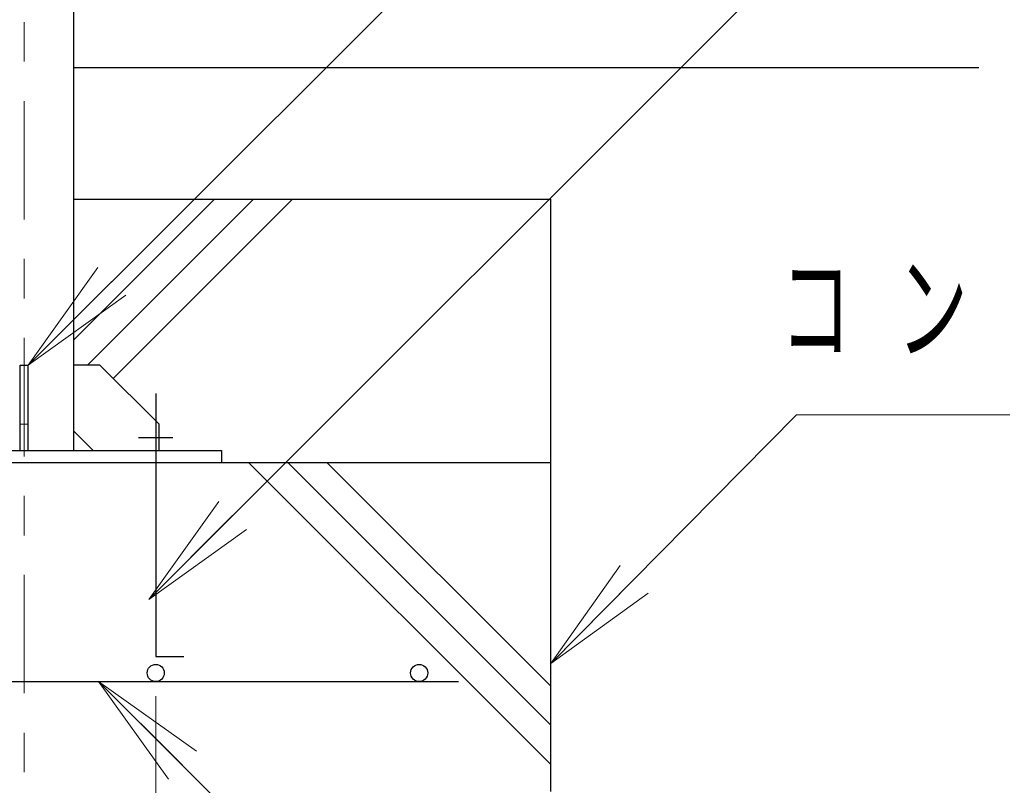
# Model space of a CAD drawing. Units: millimetres on the paper. Extents: x -385 to 0, y -10 to 267.
# Drawn here: x -99.75 to -74.88, y 134.14 to 153.54 of the extents above; entities that cross this region are included whole.
import ezdxf

# ---------------------------------------------------------------- set-up
doc = ezdxf.new("R2010")
doc.units = ezdxf.units.MM
doc.linetypes.add('USER2', pattern=[6, 3, -1, 1, -1])
doc.layers.add('LY_1', color=7, linetype='Continuous', lineweight=25)
doc.styles.add('ＭＳ ゴシック', font='')
doc.styles.get('ＭＳ ゴシック').set_extended_font_data('MS Gothic')

msp = doc.modelspace()

# ---------------------------------------------------------------- linework, layer by layer
at = {"layer": 'LY_1', "linetype": 'USER2', "lineweight": 13}
msp.add_line((-99.64, 124.474), (-99.64, 237.235), dxfattribs=at)
at = {"layer": 'LY_1'}
for p, q in [((-98.39, 153.988), (-98.39, 142.621)), ((-98.39, 152.321), (-75.473, 152.321)), ((-98.39, 148.988), (-86.307, 148.988)), ((-86.307, 133.988), (-86.307, 148.988)), ((-99.74, 142.621), (-99.74, 144.788)), ((-99.74, 144.788), (-99.54, 144.788)), ((-99.54, 142.621), (-99.54, 144.788)), ((-97.723, 144.788), (-98.39, 144.788)), ((-96.223, 143.288), (-97.723, 144.788)), ((-96.307, 144.071), (-96.307, 137.405)), ((-96.223, 142.621), (-96.223, 143.288)), ((-98.39, 143.121), (-97.89, 142.621)), ((-96.74, 142.955), (-95.873, 142.955)), ((-104.64, 142.621), (-94.64, 142.621)), ((-94.64, 142.621), (-94.64, 142.321)), ((-112.973, 142.321), (-86.307, 142.321)), ((-104.64, 142.321), (-94.64, 142.321)), ((-96.307, 137.405), (-95.596, 137.405)), ((-110.64, 136.771), (-88.64, 136.771))]:
    msp.add_line(p, q, dxfattribs=at)
at = {"layer": 'LY_1', "lineweight": 13}
for p, q in [((-98.39, 145.42), (-94.822, 148.988)), ((-98.032, 144.788), (-93.832, 148.988)), ((-97.383, 144.448), (-92.843, 148.988)), ((-99.54, 144.788), (-97.771, 147.262)), ((-99.54, 144.788), (-97.418, 146.908)), ((-97.064, 146.554), (-99.54, 144.788)), ((-99.74, 143.288), (-99.54, 143.288)), ((-93.955, 142.321), (-86.307, 134.673)), ((-92.965, 142.321), (-86.307, 135.663)), ((-91.975, 142.321), (-86.307, 136.653)), ((-96.481, 138.853), (-94.713, 141.328)), ((-96.481, 138.853), (-94.36, 140.974)), ((-94.006, 140.621), (-96.481, 138.853)), ((-86.307, 137.228), (-84.554, 139.714)), ((-86.307, 137.228), (-84.198, 139.362)), ((-83.842, 139.011), (-86.307, 137.228)), ((-95.985, 134.296), (-97.752, 136.771)), ((-97.752, 136.771), (-95.278, 135.004)), ((-97.752, 136.771), (-95.631, 134.65)), ((-96.307, 136.405), (-96.307, 122.606))]:
    msp.add_line(p, q, dxfattribs=at)
for points in [[(-99.54, 144.788), (-82.741, 161.57), (-37.741, 161.57)], [(-96.481, 138.853), (-80.084, 155.25), (-26.084, 155.25)], [(-86.307, 137.228), (-80.084, 143.525), (-62.084, 143.525)], [(-97.752, 136.771), (-69.125, 108.143), (-36.125, 108.143)]]:
    msp.add_lwpolyline(points, dxfattribs=at)
at = {"layer": 'LY_1'}
for centre in [(-96.307, 136.988), (-89.64, 136.988)]:
    msp.add_circle(centre, 0.217, dxfattribs=at)

# ---------------------------------------------------------------- texts
at = {"layer": 'LY_1', "insert": (-80.501, 146.175), "char_height": 2.199, "attachment_point": 4, "style": 'ＭＳ ゴシック'}
msp.add_mtext('\\T1.64;\\W0.6;コンクリート', dxfattribs=at)

doc.saveas('drawing.dxf')
